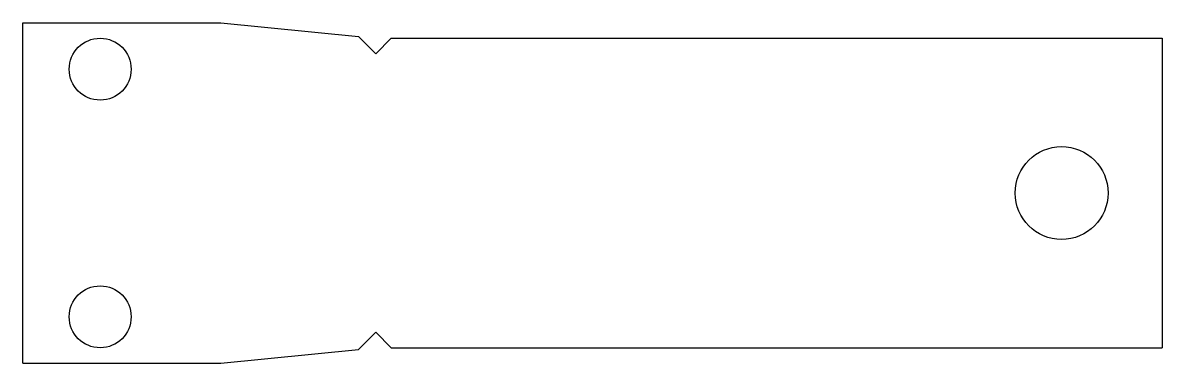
# Model space of a CAD drawing. Extents: x 257.95 to 267.15, y 183.72 to 186.47.
import ezdxf

# ---------------------------------------------------------------- set-up
doc = ezdxf.new("R2010")
doc.units = 0
doc.header["$MEASUREMENT"] = 0
doc.layers.add('CUT', color=7, linetype='CONTINUOUS')

msp = doc.modelspace()

# ---------------------------------------------------------------- linework, layer by layer
at = {"layer": 'CUT', "color": 7, "linetype": 'CONTINUOUS', "ltscale": 12}
for p, q in [((257.9503, 183.7203), (257.9503, 186.4703)), ((257.9503, 186.4703), (259.5503, 186.4703)), ((259.5503, 186.4703), (260.6614, 186.3592)), ((260.8003, 186.2203), (260.6614, 186.3592)), ((260.8003, 186.2203), (260.9253, 186.3453)), ((260.9253, 186.3453), (267.1503, 186.3453)), ((267.1503, 186.3453), (267.1503, 183.8453)), ((260.8003, 183.9703), (260.6614, 183.8314)), ((260.8003, 183.9703), (260.9253, 183.8453)), ((259.5503, 183.7203), (260.6614, 183.8314)), ((260.9253, 183.8453), (267.1503, 183.8453)), ((257.9503, 183.7203), (259.5503, 183.7203))]:
    msp.add_line(p, q, dxfattribs=at)
for centre, radius in [((258.5753, 186.0953), 0.25), ((266.3378, 185.0953), 0.375), ((258.5753, 184.0953), 0.25)]:
    msp.add_circle(centre, radius, dxfattribs=at)

doc.saveas('drawing.dxf')
